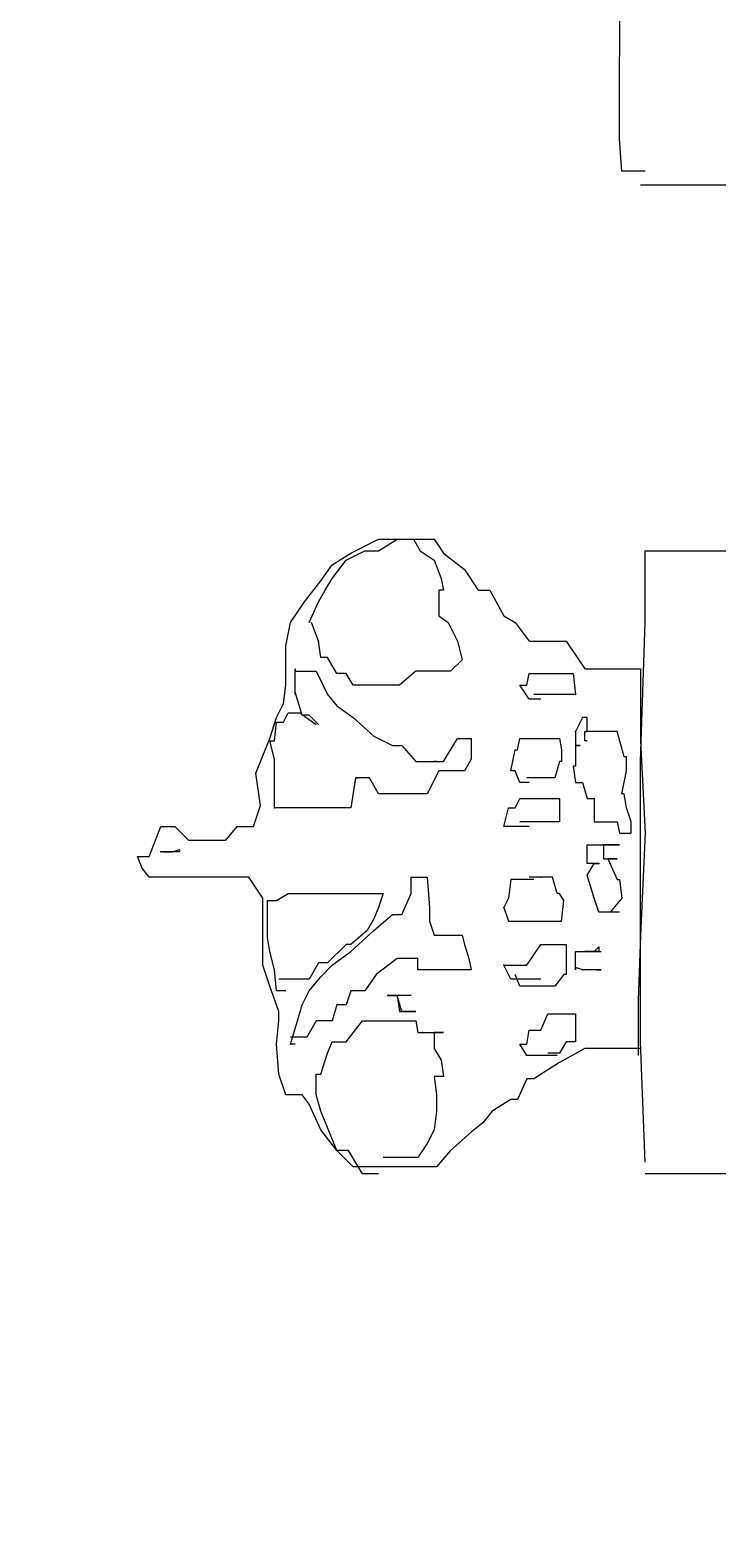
# Model space of a CAD drawing. Extents: x 729854 to 730444, y 4373781 to 4374808.
# Drawn here: x 729882.43 to 729885.4, y 4374630.28 to 4374636.73 of the extents above; entities that cross this region are included whole.
import ezdxf

# ---------------------------------------------------------------- set-up
doc = ezdxf.new("R2010")
doc.units = 0
doc.layers.get('0').update_dxf_attribs({"linetype": 'CONTINUOUS'})

msp = doc.modelspace()

# ---------------------------------------------------------------- linework, layer by layer
at = {"color": 0, "linetype": 'CONTINUOUS'}
for p, q in [((729884.98, 4374636.36), (729884.99, 4374639.22)), ((729884.98, 4374636.36), (729884.99, 4374639.22)), ((729884.98, 4374636.26), (729884.98, 4374636.36)), ((729884.98, 4374636.26), (729884.98, 4374636.36)), ((729884.99, 4374636.12), (729884.98, 4374636.26)), ((729884.99, 4374636.12), (729884.98, 4374636.26)), ((729885, 4374636.12), (729884.99, 4374636.12)), ((729885, 4374636.12), (729884.99, 4374636.12)), ((729885.04, 4374636.12), (729885, 4374636.12)), ((729885.04, 4374636.12), (729885, 4374636.12)), ((729885.09, 4374636.12), (729885.04, 4374636.12)), ((729885.09, 4374636.12), (729885.04, 4374636.12)), ((729885.26, 4374636.06), (729885.07, 4374636.06)), ((729885.26, 4374636.06), (729885.07, 4374636.06)), ((729885.57, 4374636.06), (729885.26, 4374636.06)), ((729885.57, 4374636.06), (729885.26, 4374636.06)), ((729883.82, 4374634.47), (729883.94, 4374634.53)), ((729883.82, 4374634.47), (729883.94, 4374634.53)), ((729883.94, 4374634.48), (729884.02, 4374634.53)), ((729883.94, 4374634.53), (729884.02, 4374634.53)), ((729883.94, 4374634.48), (729884.02, 4374634.53)), ((729883.94, 4374634.53), (729884.02, 4374634.53)), ((729884.02, 4374634.53), (729884.09, 4374634.53)), ((729884.02, 4374634.53), (729884.11, 4374634.53)), ((729884.02, 4374634.53), (729884.09, 4374634.53)), ((729884.02, 4374634.53), (729884.11, 4374634.53)), ((729884.09, 4374634.53), (729884.12, 4374634.48)), ((729884.09, 4374634.53), (729884.12, 4374634.48)), ((729884.11, 4374634.53), (729884.18, 4374634.53)), ((729884.11, 4374634.53), (729884.18, 4374634.53)), ((729884.18, 4374634.53), (729884.22, 4374634.47)), ((729884.18, 4374634.53), (729884.22, 4374634.47)), ((729883.74, 4374634.42), (729883.82, 4374634.47)), ((729883.74, 4374634.42), (729883.82, 4374634.47)), ((729883.8, 4374634.44), (729883.88, 4374634.48)), ((729883.8, 4374634.44), (729883.88, 4374634.48)), ((729883.88, 4374634.48), (729883.94, 4374634.48)), ((729883.88, 4374634.48), (729883.94, 4374634.48)), ((729884.12, 4374634.48), (729884.18, 4374634.44)), ((729884.12, 4374634.48), (729884.18, 4374634.44)), ((729884.22, 4374634.47), (729884.31, 4374634.4)), ((729884.22, 4374634.47), (729884.31, 4374634.4)), ((729885.09, 4374634.48), (729885.81, 4374634.48)), ((729885.09, 4374634.17), (729885.09, 4374634.48)), ((729885.09, 4374634.48), (729885.81, 4374634.48)), ((729885.09, 4374634.17), (729885.09, 4374634.48)), ((729883.69, 4374634.35), (729883.74, 4374634.42)), ((729883.69, 4374634.35), (729883.74, 4374634.42)), ((729883.74, 4374634.36), (729883.8, 4374634.44)), ((729883.74, 4374634.36), (729883.8, 4374634.44)), ((729884.18, 4374634.44), (729884.21, 4374634.36)), ((729884.18, 4374634.44), (729884.21, 4374634.36)), ((729884.31, 4374634.4), (729884.37, 4374634.31)), ((729884.31, 4374634.4), (729884.37, 4374634.31)), ((729883.62, 4374634.26), (729883.69, 4374634.35)), ((729883.62, 4374634.26), (729883.69, 4374634.35)), ((729883.71, 4374634.31), (729883.74, 4374634.36)), ((729883.71, 4374634.31), (729883.74, 4374634.36)), ((729884.21, 4374634.36), (729884.22, 4374634.31)), ((729884.21, 4374634.36), (729884.22, 4374634.31)), ((729883.56, 4374634.17), (729883.62, 4374634.26)), ((729883.56, 4374634.17), (729883.62, 4374634.26)), ((729883.64, 4374634.17), (729883.68, 4374634.26)), ((729883.64, 4374634.17), (729883.68, 4374634.26)), ((729883.68, 4374634.26), (729883.71, 4374634.31)), ((729883.68, 4374634.26), (729883.71, 4374634.31)), ((729884.22, 4374634.31), (729884.2, 4374634.31)), ((729884.2, 4374634.31), (729884.2, 4374634.2)), ((729884.22, 4374634.31), (729884.2, 4374634.31)), ((729884.2, 4374634.31), (729884.2, 4374634.2)), ((729884.37, 4374634.31), (729884.42, 4374634.31)), ((729884.37, 4374634.31), (729884.42, 4374634.31)), ((729884.42, 4374634.31), (729884.48, 4374634.2)), ((729884.42, 4374634.31), (729884.48, 4374634.2)), ((729884.2, 4374634.2), (729884.24, 4374634.17)), ((729884.2, 4374634.2), (729884.24, 4374634.17)), ((729884.48, 4374634.2), (729884.53, 4374634.17)), ((729884.48, 4374634.2), (729884.53, 4374634.17)), ((729883.54, 4374634.07), (729883.56, 4374634.17)), ((729883.54, 4374634.07), (729883.56, 4374634.17)), ((729883.68, 4374634.09), (729883.65, 4374634.17)), ((729883.68, 4374634.09), (729883.65, 4374634.17)), ((729884.24, 4374634.17), (729884.28, 4374634.09)), ((729884.24, 4374634.17), (729884.28, 4374634.09)), ((729884.53, 4374634.17), (729884.59, 4374634.09)), ((729884.53, 4374634.17), (729884.59, 4374634.09)), ((729885.07, 4374633.57), (729885.09, 4374634.17)), ((729885.07, 4374633.57), (729885.09, 4374634.17)), ((729883.54, 4374633.96), (729883.54, 4374634.07)), ((729883.54, 4374633.96), (729883.54, 4374634.07)), ((729883.69, 4374634.02), (729883.68, 4374634.09)), ((729883.69, 4374634.02), (729883.68, 4374634.09)), ((729884.28, 4374634.09), (729884.3, 4374634.01)), ((729884.28, 4374634.09), (729884.3, 4374634.01)), ((729884.59, 4374634.09), (729884.64, 4374634.09)), ((729884.59, 4374634.09), (729884.64, 4374634.09)), ((729884.64, 4374634.09), (729884.71, 4374634.09)), ((729884.64, 4374634.09), (729884.71, 4374634.09)), ((729884.71, 4374634.09), (729884.75, 4374634.09)), ((729884.71, 4374634.09), (729884.75, 4374634.09)), ((729884.75, 4374634.09), (729884.83, 4374633.97)), ((729884.75, 4374634.09), (729884.83, 4374633.97)), ((729883.72, 4374634.02), (729883.69, 4374634.02)), ((729883.72, 4374634.02), (729883.69, 4374634.02)), ((729883.76, 4374633.95), (729883.72, 4374634.02)), ((729883.76, 4374633.95), (729883.72, 4374634.02)), ((729884.3, 4374634.01), (729884.25, 4374633.96)), ((729884.3, 4374634.01), (729884.25, 4374633.96)), ((729883.54, 4374633.9), (729883.54, 4374633.96)), ((729883.54, 4374633.9), (729883.54, 4374633.96)), ((729883.58, 4374633.86), (729883.58, 4374633.97)), ((729883.58, 4374633.97), (729883.58, 4374633.96)), ((729883.58, 4374633.86), (729883.58, 4374633.97)), ((729883.58, 4374633.97), (729883.58, 4374633.96)), ((729883.58, 4374633.96), (729883.59, 4374633.96)), ((729883.58, 4374633.96), (729883.59, 4374633.96)), ((729883.59, 4374633.96), (729883.64, 4374633.96)), ((729883.59, 4374633.96), (729883.64, 4374633.96)), ((729883.64, 4374633.96), (729883.67, 4374633.96)), ((729883.64, 4374633.96), (729883.67, 4374633.96)), ((729883.67, 4374633.96), (729883.72, 4374633.86)), ((729883.67, 4374633.96), (729883.72, 4374633.86)), ((729883.8, 4374633.95), (729883.76, 4374633.95)), ((729883.8, 4374633.95), (729883.76, 4374633.95)), ((729883.83, 4374633.9), (729883.8, 4374633.95)), ((729883.83, 4374633.9), (729883.8, 4374633.95)), ((729884.1, 4374633.96), (729884.03, 4374633.9)), ((729884.1, 4374633.96), (729884.03, 4374633.9)), ((729884.15, 4374633.96), (729884.1, 4374633.96)), ((729884.15, 4374633.96), (729884.1, 4374633.96)), ((729884.21, 4374633.96), (729884.15, 4374633.96)), ((729884.21, 4374633.96), (729884.15, 4374633.96)), ((729884.25, 4374633.96), (729884.21, 4374633.96)), ((729884.25, 4374633.96), (729884.21, 4374633.96)), ((729884.58, 4374633.9), (729884.59, 4374633.95)), ((729884.58, 4374633.9), (729884.59, 4374633.95)), ((729884.59, 4374633.95), (729884.61, 4374633.95)), ((729884.59, 4374633.95), (729884.61, 4374633.95)), ((729884.61, 4374633.95), (729884.66, 4374633.95)), ((729884.61, 4374633.95), (729884.66, 4374633.95)), ((729884.66, 4374633.95), (729884.69, 4374633.95)), ((729884.66, 4374633.95), (729884.69, 4374633.95)), ((729884.69, 4374633.95), (729884.74, 4374633.95)), ((729884.69, 4374633.95), (729884.74, 4374633.95)), ((729884.74, 4374633.95), (729884.78, 4374633.95)), ((729884.74, 4374633.95), (729884.78, 4374633.95)), ((729884.78, 4374633.95), (729884.79, 4374633.86)), ((729884.78, 4374633.95), (729884.79, 4374633.86)), ((729884.83, 4374633.97), (729884.89, 4374633.97)), ((729884.83, 4374633.97), (729884.89, 4374633.97)), ((729884.89, 4374633.97), (729884.92, 4374633.97)), ((729884.89, 4374633.97), (729884.92, 4374633.97)), ((729884.92, 4374633.97), (729884.95, 4374633.97)), ((729884.92, 4374633.97), (729884.95, 4374633.97)), ((729884.95, 4374633.97), (729884.99, 4374633.97)), ((729884.95, 4374633.97), (729884.99, 4374633.97)), ((729884.99, 4374633.97), (729885.03, 4374633.97)), ((729884.99, 4374633.97), (729885.03, 4374633.97)), ((729885.03, 4374633.97), (729885.07, 4374633.97)), ((729885.03, 4374633.97), (729885.07, 4374633.97)), ((729885.07, 4374633.97), (729885.07, 4374633.66)), ((729885.07, 4374633.97), (729885.07, 4374633.66)), ((729883.53, 4374633.82), (729883.54, 4374633.9)), ((729883.53, 4374633.82), (729883.54, 4374633.9)), ((729883.61, 4374633.77), (729883.58, 4374633.87)), ((729883.58, 4374633.87), (729883.58, 4374633.86)), ((729883.61, 4374633.77), (729883.58, 4374633.87)), ((729883.58, 4374633.87), (729883.58, 4374633.86)), ((729883.88, 4374633.9), (729883.83, 4374633.9)), ((729883.88, 4374633.9), (729883.83, 4374633.9)), ((729883.93, 4374633.9), (729883.88, 4374633.9)), ((729883.93, 4374633.9), (729883.88, 4374633.9)), ((729884, 4374633.9), (729883.93, 4374633.9)), ((729884, 4374633.9), (729883.93, 4374633.9)), ((729884.03, 4374633.9), (729884, 4374633.9)), ((729884.03, 4374633.9), (729884, 4374633.9)), ((729884.59, 4374633.84), (729884.55, 4374633.9)), ((729884.55, 4374633.9), (729884.58, 4374633.9)), ((729884.59, 4374633.84), (729884.55, 4374633.9)), ((729884.55, 4374633.9), (729884.58, 4374633.9)), ((729883.5, 4374633.76), (729883.53, 4374633.82)), ((729883.5, 4374633.76), (729883.53, 4374633.82)), ((729883.72, 4374633.86), (729883.76, 4374633.81)), ((729883.72, 4374633.86), (729883.76, 4374633.81)), ((729883.76, 4374633.81), (729883.83, 4374633.76)), ((729883.76, 4374633.81), (729883.83, 4374633.76)), ((729884.61, 4374633.84), (729884.59, 4374633.84)), ((729884.61, 4374633.84), (729884.59, 4374633.84)), ((729884.67, 4374633.86), (729884.61, 4374633.86)), ((729884.67, 4374633.86), (729884.61, 4374633.86)), ((729884.64, 4374633.84), (729884.61, 4374633.84)), ((729884.64, 4374633.84), (729884.61, 4374633.84)), ((729884.72, 4374633.86), (729884.67, 4374633.86)), ((729884.72, 4374633.86), (729884.67, 4374633.86)), ((729884.75, 4374633.86), (729884.72, 4374633.86)), ((729884.75, 4374633.86), (729884.72, 4374633.86)), ((729884.79, 4374633.86), (729884.75, 4374633.86)), ((729884.79, 4374633.86), (729884.75, 4374633.86)), ((729883.47, 4374633.67), (729883.5, 4374633.76)), ((729883.47, 4374633.67), (729883.5, 4374633.76)), ((729883.53, 4374633.74), (729883.55, 4374633.78)), ((729883.53, 4374633.74), (729883.55, 4374633.78)), ((729883.55, 4374633.78), (729883.6, 4374633.78)), ((729883.55, 4374633.78), (729883.6, 4374633.78)), ((729883.6, 4374633.78), (729883.67, 4374633.73)), ((729883.6, 4374633.78), (729883.67, 4374633.73)), ((729883.64, 4374633.77), (729883.61, 4374633.77)), ((729883.64, 4374633.77), (729883.61, 4374633.77)), ((729883.68, 4374633.73), (729883.64, 4374633.77)), ((729883.68, 4374633.73), (729883.64, 4374633.77)), ((729883.83, 4374633.76), (729883.92, 4374633.68)), ((729883.83, 4374633.76), (729883.92, 4374633.68)), ((729884.82, 4374633.76), (729884.79, 4374633.7)), ((729884.82, 4374633.76), (729884.79, 4374633.7)), ((729884.84, 4374633.76), (729884.82, 4374633.76)), ((729884.84, 4374633.76), (729884.82, 4374633.76)), ((729884.84, 4374633.7), (729884.84, 4374633.76)), ((729884.84, 4374633.7), (729884.84, 4374633.76)), ((729883.49, 4374633.66), (729883.5, 4374633.74)), ((729883.49, 4374633.66), (729883.5, 4374633.74)), ((729883.5, 4374633.74), (729883.53, 4374633.74)), ((729883.5, 4374633.74), (729883.53, 4374633.74)), ((729883.92, 4374633.68), (729884, 4374633.64)), ((729883.92, 4374633.68), (729884, 4374633.64)), ((729884.79, 4374633.7), (729884.79, 4374633.64)), ((729884.79, 4374633.7), (729884.79, 4374633.64)), ((729884.83, 4374633.66), (729884.83, 4374633.7)), ((729884.83, 4374633.7), (729884.84, 4374633.7)), ((729884.84, 4374633.7), (729884.83, 4374633.7)), ((729884.83, 4374633.66), (729884.83, 4374633.7)), ((729884.83, 4374633.7), (729884.84, 4374633.7)), ((729884.84, 4374633.7), (729884.83, 4374633.7)), ((729884.9, 4374633.7), (729884.84, 4374633.7)), ((729884.9, 4374633.7), (729884.84, 4374633.7)), ((729884.92, 4374633.7), (729884.9, 4374633.7)), ((729884.92, 4374633.7), (729884.9, 4374633.7)), ((729884.94, 4374633.7), (729884.92, 4374633.7)), ((729884.94, 4374633.7), (729884.92, 4374633.7)), ((729884.97, 4374633.7), (729884.94, 4374633.7)), ((729884.97, 4374633.7), (729884.94, 4374633.7)), ((729885, 4374633.59), (729884.97, 4374633.7)), ((729885, 4374633.59), (729884.97, 4374633.7)), ((729883.41, 4374633.52), (729883.47, 4374633.67)), ((729883.41, 4374633.52), (729883.47, 4374633.67)), ((729883.49, 4374633.58), (729883.47, 4374633.66)), ((729883.47, 4374633.66), (729883.49, 4374633.66)), ((729883.49, 4374633.58), (729883.47, 4374633.66)), ((729883.47, 4374633.66), (729883.49, 4374633.66)), ((729884, 4374633.64), (729884.04, 4374633.64)), ((729884, 4374633.64), (729884.04, 4374633.64)), ((729884.04, 4374633.64), (729884.1, 4374633.57)), ((729884.04, 4374633.64), (729884.1, 4374633.57)), ((729884.22, 4374633.57), (729884.28, 4374633.67)), ((729884.22, 4374633.57), (729884.28, 4374633.67)), ((729884.28, 4374633.67), (729884.34, 4374633.67)), ((729884.28, 4374633.67), (729884.34, 4374633.67)), ((729884.34, 4374633.67), (729884.34, 4374633.58)), ((729884.34, 4374633.67), (729884.34, 4374633.58)), ((729884.51, 4374633.53), (729884.53, 4374633.62)), ((729884.51, 4374633.53), (729884.53, 4374633.62)), ((729884.53, 4374633.62), (729884.54, 4374633.62)), ((729884.53, 4374633.62), (729884.54, 4374633.62)), ((729884.54, 4374633.62), (729884.55, 4374633.67)), ((729884.54, 4374633.62), (729884.55, 4374633.67)), ((729884.55, 4374633.67), (729884.61, 4374633.67)), ((729884.55, 4374633.67), (729884.61, 4374633.67)), ((729884.61, 4374633.67), (729884.64, 4374633.67)), ((729884.61, 4374633.67), (729884.64, 4374633.67)), ((729884.64, 4374633.67), (729884.68, 4374633.67)), ((729884.64, 4374633.67), (729884.68, 4374633.67)), ((729884.68, 4374633.67), (729884.72, 4374633.67)), ((729884.68, 4374633.67), (729884.72, 4374633.67)), ((729884.72, 4374633.67), (729884.73, 4374633.62)), ((729884.72, 4374633.67), (729884.73, 4374633.62)), ((729884.73, 4374633.62), (729884.73, 4374633.57)), ((729884.73, 4374633.62), (729884.73, 4374633.57)), ((729884.79, 4374633.64), (729884.81, 4374633.64)), ((729884.81, 4374633.64), (729884.79, 4374633.64)), ((729884.79, 4374633.64), (729884.79, 4374633.55)), ((729884.79, 4374633.64), (729884.81, 4374633.64)), ((729884.81, 4374633.64), (729884.79, 4374633.64)), ((729884.79, 4374633.64), (729884.79, 4374633.55)), ((729884.84, 4374633.66), (729884.83, 4374633.66)), ((729884.84, 4374633.66), (729884.83, 4374633.66)), ((729885.07, 4374633.66), (729885.09, 4374633.26)), ((729885.07, 4374633.66), (729885.09, 4374633.26)), ((729883.49, 4374633.48), (729883.49, 4374633.58)), ((729883.49, 4374633.48), (729883.49, 4374633.58)), ((729884.1, 4374633.57), (729884.14, 4374633.57)), ((729884.1, 4374633.57), (729884.14, 4374633.57)), ((729884.14, 4374633.57), (729884.18, 4374633.57)), ((729884.14, 4374633.57), (729884.18, 4374633.57)), ((729884.18, 4374633.57), (729884.19, 4374633.57)), ((729884.19, 4374633.57), (729884.18, 4374633.57)), ((729884.18, 4374633.57), (729884.19, 4374633.57)), ((729884.18, 4374633.57), (729884.19, 4374633.57)), ((729884.19, 4374633.57), (729884.18, 4374633.57)), ((729884.18, 4374633.57), (729884.19, 4374633.57)), ((729884.19, 4374633.57), (729884.22, 4374633.57)), ((729884.19, 4374633.57), (729884.22, 4374633.57)), ((729884.34, 4374633.58), (729884.31, 4374633.53)), ((729884.34, 4374633.58), (729884.31, 4374633.53)), ((729884.72, 4374633.57), (729884.7, 4374633.5)), ((729884.72, 4374633.57), (729884.7, 4374633.5)), ((729884.73, 4374633.57), (729884.72, 4374633.57)), ((729884.73, 4374633.57), (729884.72, 4374633.57)), ((729884.79, 4374633.55), (729884.78, 4374633.55)), ((729884.78, 4374633.55), (729884.79, 4374633.48)), ((729884.79, 4374633.55), (729884.78, 4374633.55)), ((729884.78, 4374633.55), (729884.79, 4374633.48)), ((729885.01, 4374633.59), (729885, 4374633.59)), ((729885.01, 4374633.59), (729885, 4374633.59)), ((729885.01, 4374633.53), (729885.01, 4374633.59)), ((729885.01, 4374633.53), (729885.01, 4374633.59)), ((729885.07, 4374632.36), (729885.07, 4374633.57)), ((729885.07, 4374632.36), (729885.07, 4374633.57)), ((729883.43, 4374633.38), (729883.41, 4374633.52)), ((729883.43, 4374633.38), (729883.41, 4374633.52)), ((729883.84, 4374633.5), (729883.82, 4374633.37)), ((729883.84, 4374633.5), (729883.82, 4374633.37)), ((729883.87, 4374633.5), (729883.84, 4374633.5)), ((729883.84, 4374633.5), (729883.85, 4374633.5)), ((729883.85, 4374633.5), (729883.84, 4374633.5)), ((729883.87, 4374633.5), (729883.84, 4374633.5)), ((729883.84, 4374633.5), (729883.85, 4374633.5)), ((729883.85, 4374633.5), (729883.84, 4374633.5)), ((729883.9, 4374633.5), (729883.87, 4374633.5)), ((729883.9, 4374633.5), (729883.87, 4374633.5)), ((729883.94, 4374633.43), (729883.9, 4374633.5)), ((729883.94, 4374633.43), (729883.9, 4374633.5)), ((729884.2, 4374633.53), (729884.15, 4374633.43)), ((729884.2, 4374633.53), (729884.15, 4374633.43)), ((729884.21, 4374633.53), (729884.2, 4374633.53)), ((729884.21, 4374633.53), (729884.2, 4374633.53)), ((729884.22, 4374633.53), (729884.21, 4374633.53)), ((729884.22, 4374633.53), (729884.21, 4374633.53)), ((729884.28, 4374633.53), (729884.22, 4374633.53)), ((729884.28, 4374633.53), (729884.22, 4374633.53)), ((729884.31, 4374633.53), (729884.28, 4374633.53)), ((729884.31, 4374633.53), (729884.28, 4374633.53)), ((729884.53, 4374633.53), (729884.51, 4374633.53)), ((729884.53, 4374633.53), (729884.51, 4374633.53)), ((729884.55, 4374633.48), (729884.53, 4374633.53)), ((729884.55, 4374633.48), (729884.53, 4374633.53)), ((729884.62, 4374633.5), (729884.58, 4374633.5)), ((729884.62, 4374633.5), (729884.58, 4374633.5)), ((729884.64, 4374633.5), (729884.62, 4374633.5)), ((729884.64, 4374633.5), (729884.62, 4374633.5)), ((729884.7, 4374633.5), (729884.64, 4374633.5)), ((729884.7, 4374633.5), (729884.64, 4374633.5)), ((729884.99, 4374633.43), (729885.01, 4374633.53)), ((729884.99, 4374633.43), (729885.01, 4374633.53)), ((729883.49, 4374633.37), (729883.49, 4374633.48)), ((729883.49, 4374633.37), (729883.49, 4374633.48)), ((729884, 4374633.43), (729883.94, 4374633.43)), ((729884, 4374633.43), (729883.94, 4374633.43)), ((729884.04, 4374633.43), (729884, 4374633.43)), ((729884.04, 4374633.43), (729884, 4374633.43)), ((729884.1, 4374633.43), (729884.04, 4374633.43)), ((729884.1, 4374633.43), (729884.04, 4374633.43)), ((729884.13, 4374633.43), (729884.1, 4374633.43)), ((729884.13, 4374633.43), (729884.1, 4374633.43)), ((729884.15, 4374633.43), (729884.13, 4374633.43)), ((729884.15, 4374633.43), (729884.13, 4374633.43)), ((729884.59, 4374633.48), (729884.55, 4374633.48)), ((729884.59, 4374633.48), (729884.55, 4374633.48)), ((729884.79, 4374633.48), (729884.82, 4374633.48)), ((729884.79, 4374633.48), (729884.82, 4374633.48)), ((729884.82, 4374633.48), (729884.84, 4374633.41)), ((729884.82, 4374633.48), (729884.84, 4374633.41)), ((729885, 4374633.43), (729884.99, 4374633.43)), ((729885, 4374633.43), (729884.99, 4374633.43)), ((729885.01, 4374633.37), (729885, 4374633.43)), ((729885.01, 4374633.37), (729885, 4374633.43)), ((729883.4, 4374633.29), (729883.43, 4374633.38)), ((729883.4, 4374633.29), (729883.43, 4374633.38)), ((729883.53, 4374633.37), (729883.49, 4374633.37)), ((729883.53, 4374633.37), (729883.49, 4374633.37)), ((729883.59, 4374633.37), (729883.53, 4374633.37)), ((729883.59, 4374633.37), (729883.53, 4374633.37)), ((729883.67, 4374633.37), (729883.59, 4374633.37)), ((729883.67, 4374633.37), (729883.59, 4374633.37)), ((729883.76, 4374633.37), (729883.67, 4374633.37)), ((729883.76, 4374633.37), (729883.67, 4374633.37)), ((729883.82, 4374633.37), (729883.76, 4374633.37)), ((729883.82, 4374633.37), (729883.76, 4374633.37)), ((729884.48, 4374633.29), (729884.5, 4374633.37)), ((729884.48, 4374633.29), (729884.5, 4374633.37)), ((729884.5, 4374633.37), (729884.53, 4374633.37)), ((729884.5, 4374633.37), (729884.53, 4374633.37)), ((729884.53, 4374633.37), (729884.55, 4374633.41)), ((729884.53, 4374633.37), (729884.55, 4374633.41)), ((729884.55, 4374633.41), (729884.61, 4374633.41)), ((729884.55, 4374633.41), (729884.61, 4374633.41)), ((729884.61, 4374633.41), (729884.64, 4374633.41)), ((729884.61, 4374633.41), (729884.64, 4374633.41)), ((729884.64, 4374633.41), (729884.7, 4374633.41)), ((729884.64, 4374633.41), (729884.7, 4374633.41)), ((729884.7, 4374633.41), (729884.72, 4374633.41)), ((729884.7, 4374633.41), (729884.72, 4374633.41)), ((729884.72, 4374633.41), (729884.72, 4374633.31)), ((729884.72, 4374633.41), (729884.72, 4374633.31)), ((729884.84, 4374633.41), (729884.87, 4374633.41)), ((729884.84, 4374633.41), (729884.87, 4374633.41)), ((729884.87, 4374633.41), (729884.87, 4374633.31)), ((729884.87, 4374633.41), (729884.87, 4374633.31)), ((729885.03, 4374633.31), (729885.01, 4374633.37)), ((729885.03, 4374633.31), (729885.01, 4374633.37)), ((729882.95, 4374633.16), (729883, 4374633.29)), ((729882.95, 4374633.16), (729883, 4374633.29)), ((729883, 4374633.29), (729883.02, 4374633.29)), ((729883, 4374633.29), (729883.02, 4374633.29)), ((729883.02, 4374633.29), (729883.06, 4374633.29)), ((729883.02, 4374633.29), (729883.06, 4374633.29)), ((729883.06, 4374633.29), (729883.12, 4374633.23)), ((729883.06, 4374633.29), (729883.12, 4374633.23)), ((729883.28, 4374633.23), (729883.33, 4374633.29)), ((729883.28, 4374633.23), (729883.33, 4374633.29)), ((729883.33, 4374633.29), (729883.37, 4374633.29)), ((729883.33, 4374633.29), (729883.37, 4374633.29)), ((729883.37, 4374633.29), (729883.4, 4374633.29)), ((729883.37, 4374633.29), (729883.4, 4374633.29)), ((729884.51, 4374633.29), (729884.48, 4374633.29)), ((729884.51, 4374633.29), (729884.48, 4374633.29)), ((729884.54, 4374633.29), (729884.51, 4374633.29)), ((729884.54, 4374633.29), (729884.51, 4374633.29)), ((729884.59, 4374633.29), (729884.54, 4374633.29)), ((729884.59, 4374633.29), (729884.54, 4374633.29)), ((729884.62, 4374633.31), (729884.55, 4374633.31)), ((729884.62, 4374633.31), (729884.55, 4374633.31)), ((729884.66, 4374633.31), (729884.62, 4374633.31)), ((729884.66, 4374633.31), (729884.62, 4374633.31)), ((729884.7, 4374633.31), (729884.66, 4374633.31)), ((729884.7, 4374633.31), (729884.66, 4374633.31)), ((729884.72, 4374633.31), (729884.7, 4374633.31)), ((729884.72, 4374633.31), (729884.7, 4374633.31)), ((729884.87, 4374633.31), (729884.9, 4374633.31)), ((729884.87, 4374633.31), (729884.9, 4374633.31)), ((729884.9, 4374633.31), (729884.93, 4374633.31)), ((729884.9, 4374633.31), (729884.93, 4374633.31)), ((729884.93, 4374633.31), (729884.97, 4374633.31)), ((729884.93, 4374633.31), (729884.97, 4374633.31)), ((729884.97, 4374633.31), (729884.98, 4374633.26)), ((729884.97, 4374633.31), (729884.98, 4374633.26)), ((729885.03, 4374633.26), (729885.03, 4374633.31)), ((729885.03, 4374633.26), (729885.03, 4374633.31)), ((729883.12, 4374633.23), (729883.17, 4374633.23)), ((729883.12, 4374633.23), (729883.17, 4374633.23)), ((729883.17, 4374633.23), (729883.28, 4374633.23)), ((729883.17, 4374633.23), (729883.28, 4374633.23)), ((729884.98, 4374633.26), (729885, 4374633.26)), ((729884.98, 4374633.26), (729885, 4374633.26)), ((729885, 4374633.26), (729885.02, 4374633.26)), ((729885, 4374633.26), (729885.02, 4374633.26)), ((729885.02, 4374633.26), (729885.03, 4374633.26)), ((729885.02, 4374633.26), (729885.03, 4374633.26)), ((729885.09, 4374633.26), (729885.07, 4374632.82)), ((729885.09, 4374633.26), (729885.07, 4374632.82)), ((729882.92, 4374633.11), (729882.9, 4374633.16)), ((729882.9, 4374633.16), (729882.92, 4374633.16)), ((729882.92, 4374633.11), (729882.9, 4374633.16)), ((729882.9, 4374633.16), (729882.92, 4374633.16)), ((729882.92, 4374633.16), (729882.95, 4374633.16)), ((729882.92, 4374633.16), (729882.95, 4374633.16)), ((729883.02, 4374633.18), (729883, 4374633.18)), ((729883.02, 4374633.18), (729883, 4374633.18)), ((729883.01, 4374633.18), (729883.02, 4374633.18)), ((729883.01, 4374633.18), (729883.02, 4374633.18)), ((729883.02, 4374633.18), (729883.03, 4374633.18)), ((729883.04, 4374633.18), (729883.02, 4374633.18)), ((729883.02, 4374633.18), (729883.03, 4374633.18)), ((729883.04, 4374633.18), (729883.02, 4374633.18)), ((729883.03, 4374633.18), (729883.05, 4374633.18)), ((729883.03, 4374633.18), (729883.05, 4374633.18)), ((729883.08, 4374633.18), (729883.04, 4374633.18)), ((729883.08, 4374633.18), (729883.04, 4374633.18)), ((729883.05, 4374633.18), (729883.08, 4374633.19)), ((729883.05, 4374633.18), (729883.08, 4374633.19)), ((729883.08, 4374633.19), (729883.08, 4374633.18)), ((729883.08, 4374633.19), (729883.08, 4374633.18)), ((729884.84, 4374633.13), (729884.84, 4374633.21)), ((729884.84, 4374633.21), (729884.87, 4374633.21)), ((729884.84, 4374633.13), (729884.84, 4374633.21)), ((729884.84, 4374633.21), (729884.87, 4374633.21)), ((729884.87, 4374633.21), (729884.89, 4374633.21)), ((729884.87, 4374633.21), (729884.89, 4374633.21)), ((729884.89, 4374633.21), (729884.91, 4374633.21)), ((729884.89, 4374633.21), (729884.91, 4374633.21)), ((729884.91, 4374633.21), (729884.95, 4374633.21)), ((729884.93, 4374633.21), (729884.91, 4374633.21)), ((729884.91, 4374633.21), (729884.91, 4374633.15)), ((729884.91, 4374633.21), (729884.95, 4374633.21)), ((729884.93, 4374633.21), (729884.91, 4374633.21)), ((729884.91, 4374633.21), (729884.91, 4374633.15)), ((729884.95, 4374633.21), (729884.93, 4374633.21)), ((729884.95, 4374633.21), (729884.93, 4374633.21)), ((729884.95, 4374633.21), (729884.98, 4374633.21)), ((729884.98, 4374633.21), (729884.95, 4374633.21)), ((729884.95, 4374633.21), (729884.98, 4374633.21)), ((729884.98, 4374633.21), (729884.95, 4374633.21)), ((729882.95, 4374633.07), (729882.92, 4374633.11)), ((729882.95, 4374633.07), (729882.92, 4374633.11)), ((729884.84, 4374633.08), (729884.87, 4374633.13)), ((729884.87, 4374633.13), (729884.84, 4374633.13)), ((729884.84, 4374633.08), (729884.87, 4374633.13)), ((729884.87, 4374633.13), (729884.84, 4374633.13)), ((729884.87, 4374633.13), (729884.89, 4374633.13)), ((729884.89, 4374633.13), (729884.87, 4374633.13)), ((729884.87, 4374633.13), (729884.89, 4374633.13)), ((729884.89, 4374633.13), (729884.87, 4374633.13)), ((729884.91, 4374633.15), (729884.94, 4374633.15)), ((729884.91, 4374633.15), (729884.94, 4374633.15)), ((729884.93, 4374633.15), (729884.97, 4374633.06)), ((729884.94, 4374633.15), (729884.93, 4374633.15)), ((729884.93, 4374633.15), (729884.97, 4374633.06)), ((729884.94, 4374633.15), (729884.93, 4374633.15)), ((729884.94, 4374633.15), (729884.97, 4374633.15)), ((729884.97, 4374633.15), (729884.94, 4374633.15)), ((729884.94, 4374633.15), (729884.97, 4374633.15)), ((729884.97, 4374633.15), (729884.94, 4374633.15)), ((729883.01, 4374633.07), (729882.95, 4374633.07)), ((729883.01, 4374633.07), (729882.95, 4374633.07)), ((729883.03, 4374633.07), (729883.01, 4374633.07)), ((729883.03, 4374633.07), (729883.01, 4374633.07)), ((729883.09, 4374633.07), (729883.03, 4374633.07)), ((729883.09, 4374633.07), (729883.03, 4374633.07)), ((729883.13, 4374633.07), (729883.09, 4374633.07)), ((729883.13, 4374633.07), (729883.09, 4374633.07)), ((729883.19, 4374633.07), (729883.13, 4374633.07)), ((729883.19, 4374633.07), (729883.13, 4374633.07)), ((729883.26, 4374633.07), (729883.19, 4374633.07)), ((729883.26, 4374633.07), (729883.19, 4374633.07)), ((729883.28, 4374633.07), (729883.26, 4374633.07)), ((729883.28, 4374633.07), (729883.26, 4374633.07)), ((729883.3, 4374633.07), (729883.28, 4374633.07)), ((729883.3, 4374633.07), (729883.28, 4374633.07)), ((729883.38, 4374633.07), (729883.3, 4374633.07)), ((729883.38, 4374633.07), (729883.3, 4374633.07)), ((729883.44, 4374632.98), (729883.38, 4374633.07)), ((729883.44, 4374632.98), (729883.38, 4374633.07)), ((729884.08, 4374633), (729884.08, 4374633.07)), ((729884.08, 4374633.07), (729884.1, 4374633.07)), ((729884.08, 4374633), (729884.08, 4374633.07)), ((729884.08, 4374633.07), (729884.1, 4374633.07)), ((729884.1, 4374633.07), (729884.14, 4374633.07)), ((729884.1, 4374633.07), (729884.14, 4374633.07)), ((729884.14, 4374633.07), (729884.15, 4374633.07)), ((729884.14, 4374633.07), (729884.15, 4374633.07)), ((729884.15, 4374633.07), (729884.16, 4374632.94)), ((729884.15, 4374633.07), (729884.16, 4374632.94)), ((729884.51, 4374633.06), (729884.5, 4374632.98)), ((729884.51, 4374633.06), (729884.5, 4374632.98)), ((729884.55, 4374633.06), (729884.51, 4374633.06)), ((729884.55, 4374633.06), (729884.51, 4374633.06)), ((729884.61, 4374633.06), (729884.55, 4374633.06)), ((729884.61, 4374633.06), (729884.55, 4374633.06)), ((729884.61, 4374633.07), (729884.59, 4374633.07)), ((729884.61, 4374633.07), (729884.59, 4374633.07)), ((729884.64, 4374633.07), (729884.61, 4374633.07)), ((729884.64, 4374633.07), (729884.61, 4374633.07)), ((729884.69, 4374633.07), (729884.64, 4374633.07)), ((729884.69, 4374633.07), (729884.64, 4374633.07)), ((729884.71, 4374633), (729884.69, 4374633.07)), ((729884.71, 4374633), (729884.69, 4374633.07)), ((729884.87, 4374632.98), (729884.84, 4374633.08)), ((729884.87, 4374632.98), (729884.84, 4374633.08)), ((729884.97, 4374633.06), (729884.98, 4374633.06)), ((729884.97, 4374633.06), (729884.98, 4374633.06)), ((729884.98, 4374633.06), (729884.99, 4374632.98)), ((729884.98, 4374633.06), (729884.99, 4374632.98)), ((729883.44, 4374632.92), (729883.44, 4374632.98)), ((729883.44, 4374632.92), (729883.44, 4374632.98)), ((729883.46, 4374632.89), (729883.46, 4374632.97)), ((729883.46, 4374632.97), (729883.5, 4374632.97)), ((729883.46, 4374632.89), (729883.46, 4374632.97)), ((729883.46, 4374632.97), (729883.5, 4374632.97)), ((729883.5, 4374632.97), (729883.55, 4374633)), ((729883.5, 4374632.97), (729883.55, 4374633)), ((729883.55, 4374633), (729883.65, 4374633)), ((729883.55, 4374633), (729883.65, 4374633)), ((729883.65, 4374633), (729883.74, 4374633)), ((729883.65, 4374633), (729883.74, 4374633)), ((729883.74, 4374633), (729883.76, 4374633)), ((729883.74, 4374633), (729883.76, 4374633)), ((729883.76, 4374633), (729883.82, 4374633)), ((729883.76, 4374633), (729883.82, 4374633)), ((729883.82, 4374633), (729883.9, 4374633)), ((729883.82, 4374633), (729883.9, 4374633)), ((729883.9, 4374633), (729883.94, 4374633)), ((729883.9, 4374633), (729883.94, 4374633)), ((729883.94, 4374633), (729883.96, 4374633)), ((729883.96, 4374633), (729883.94, 4374632.94)), ((729883.94, 4374633), (729883.96, 4374633)), ((729883.96, 4374633), (729883.94, 4374632.94)), ((729884.04, 4374632.91), (729884.08, 4374633)), ((729884.04, 4374632.91), (729884.08, 4374633)), ((729884.5, 4374632.98), (729884.48, 4374632.94)), ((729884.5, 4374632.98), (729884.48, 4374632.94)), ((729884.72, 4374633), (729884.71, 4374633)), ((729884.72, 4374633), (729884.71, 4374633)), ((729884.74, 4374632.97), (729884.72, 4374633)), ((729884.74, 4374632.97), (729884.72, 4374633)), ((729884.73, 4374632.88), (729884.74, 4374632.97)), ((729884.73, 4374632.88), (729884.74, 4374632.97)), ((729884.89, 4374632.92), (729884.87, 4374632.98)), ((729884.89, 4374632.92), (729884.87, 4374632.98)), ((729884.99, 4374632.98), (729884.94, 4374632.92)), ((729884.99, 4374632.98), (729884.94, 4374632.92)), ((729883.44, 4374632.87), (729883.44, 4374632.92)), ((729883.44, 4374632.87), (729883.44, 4374632.92)), ((729883.94, 4374632.94), (729883.92, 4374632.89)), ((729883.94, 4374632.94), (729883.92, 4374632.89)), ((729883.92, 4374632.84), (729884, 4374632.91)), ((729883.92, 4374632.84), (729884, 4374632.91)), ((729884, 4374632.91), (729884.04, 4374632.91)), ((729884, 4374632.91), (729884.04, 4374632.91)), ((729884.16, 4374632.94), (729884.16, 4374632.88)), ((729884.16, 4374632.94), (729884.16, 4374632.88)), ((729884.48, 4374632.94), (729884.5, 4374632.88)), ((729884.48, 4374632.94), (729884.5, 4374632.88)), ((729884.92, 4374632.92), (729884.89, 4374632.92)), ((729884.91, 4374632.92), (729884.89, 4374632.92)), ((729884.92, 4374632.92), (729884.89, 4374632.92)), ((729884.91, 4374632.92), (729884.89, 4374632.92)), ((729884.94, 4374632.92), (729884.91, 4374632.92)), ((729884.94, 4374632.92), (729884.91, 4374632.92)), ((729884.98, 4374632.92), (729884.92, 4374632.92)), ((729884.98, 4374632.92), (729884.92, 4374632.92)), ((729883.44, 4374632.75), (729883.44, 4374632.87)), ((729883.44, 4374632.75), (729883.44, 4374632.87)), ((729883.46, 4374632.81), (729883.46, 4374632.89)), ((729883.46, 4374632.81), (729883.46, 4374632.89)), ((729883.89, 4374632.84), (729883.82, 4374632.78)), ((729883.82, 4374632.75), (729883.92, 4374632.84)), ((729883.89, 4374632.84), (729883.82, 4374632.78)), ((729883.82, 4374632.75), (729883.92, 4374632.84)), ((729883.92, 4374632.89), (729883.89, 4374632.84)), ((729883.92, 4374632.89), (729883.89, 4374632.84)), ((729884.16, 4374632.88), (729884.18, 4374632.82)), ((729884.16, 4374632.88), (729884.18, 4374632.82)), ((729884.5, 4374632.88), (729884.51, 4374632.88)), ((729884.5, 4374632.88), (729884.51, 4374632.88)), ((729884.51, 4374632.88), (729884.54, 4374632.88)), ((729884.51, 4374632.88), (729884.54, 4374632.88)), ((729884.54, 4374632.88), (729884.58, 4374632.88)), ((729884.54, 4374632.88), (729884.58, 4374632.88)), ((729884.58, 4374632.88), (729884.62, 4374632.88)), ((729884.58, 4374632.88), (729884.62, 4374632.88)), ((729884.62, 4374632.88), (729884.64, 4374632.88)), ((729884.62, 4374632.88), (729884.64, 4374632.88)), ((729884.64, 4374632.88), (729884.7, 4374632.88)), ((729884.64, 4374632.88), (729884.7, 4374632.88)), ((729884.7, 4374632.88), (729884.72, 4374632.88)), ((729884.7, 4374632.88), (729884.72, 4374632.88)), ((729884.72, 4374632.88), (729884.73, 4374632.88)), ((729884.72, 4374632.88), (729884.73, 4374632.88)), ((729883.47, 4374632.75), (729883.46, 4374632.81)), ((729883.47, 4374632.75), (729883.46, 4374632.81)), ((729883.8, 4374632.78), (729883.72, 4374632.7)), ((729883.8, 4374632.78), (729883.72, 4374632.7)), ((729883.82, 4374632.78), (729883.8, 4374632.78)), ((729883.82, 4374632.78), (729883.8, 4374632.78)), ((729884.18, 4374632.82), (729884.2, 4374632.82)), ((729884.18, 4374632.82), (729884.2, 4374632.82)), ((729884.2, 4374632.82), (729884.25, 4374632.82)), ((729884.2, 4374632.82), (729884.25, 4374632.82)), ((729884.25, 4374632.82), (729884.3, 4374632.82)), ((729884.25, 4374632.82), (729884.3, 4374632.82)), ((729884.3, 4374632.82), (729884.31, 4374632.78)), ((729884.3, 4374632.82), (729884.31, 4374632.78)), ((729884.31, 4374632.78), (729884.33, 4374632.72)), ((729884.31, 4374632.78), (729884.33, 4374632.72)), ((729884.58, 4374632.69), (729884.64, 4374632.78)), ((729884.58, 4374632.69), (729884.64, 4374632.78)), ((729884.64, 4374632.78), (729884.67, 4374632.78)), ((729884.64, 4374632.78), (729884.67, 4374632.78)), ((729884.67, 4374632.78), (729884.72, 4374632.78)), ((729884.67, 4374632.78), (729884.72, 4374632.78)), ((729884.72, 4374632.78), (729884.73, 4374632.78)), ((729884.72, 4374632.78), (729884.73, 4374632.78)), ((729884.73, 4374632.78), (729884.74, 4374632.78)), ((729884.73, 4374632.78), (729884.74, 4374632.78)), ((729884.74, 4374632.78), (729884.75, 4374632.78)), ((729884.74, 4374632.78), (729884.75, 4374632.78)), ((729884.75, 4374632.78), (729884.75, 4374632.65)), ((729884.75, 4374632.78), (729884.75, 4374632.65)), ((729885.07, 4374632.82), (729885.06, 4374632.54)), ((729885.07, 4374632.82), (729885.06, 4374632.54)), ((729883.44, 4374632.69), (729883.44, 4374632.75)), ((729883.44, 4374632.69), (729883.44, 4374632.75)), ((729883.49, 4374632.67), (729883.47, 4374632.75)), ((729883.49, 4374632.67), (729883.47, 4374632.75)), ((729883.74, 4374632.69), (729883.82, 4374632.75)), ((729883.74, 4374632.69), (729883.82, 4374632.75)), ((729884.02, 4374632.72), (729883.93, 4374632.65)), ((729884.02, 4374632.72), (729883.93, 4374632.65)), ((729884.09, 4374632.72), (729884.02, 4374632.72)), ((729884.09, 4374632.72), (729884.02, 4374632.72)), ((729884.11, 4374632.72), (729884.09, 4374632.72)), ((729884.11, 4374632.72), (729884.09, 4374632.72)), ((729884.11, 4374632.67), (729884.11, 4374632.72)), ((729884.11, 4374632.67), (729884.11, 4374632.72)), ((729884.33, 4374632.72), (729884.34, 4374632.67)), ((729884.33, 4374632.72), (729884.34, 4374632.67)), ((729884.79, 4374632.67), (729884.79, 4374632.75)), ((729884.79, 4374632.75), (729884.81, 4374632.75)), ((729884.79, 4374632.67), (729884.79, 4374632.75)), ((729884.79, 4374632.75), (729884.81, 4374632.75)), ((729884.81, 4374632.75), (729884.82, 4374632.75)), ((729884.81, 4374632.75), (729884.82, 4374632.75)), ((729884.82, 4374632.75), (729884.83, 4374632.75)), ((729884.82, 4374632.75), (729884.83, 4374632.75)), ((729884.83, 4374632.75), (729884.87, 4374632.75)), ((729884.84, 4374632.75), (729884.83, 4374632.75)), ((729884.83, 4374632.75), (729884.88, 4374632.75)), ((729884.83, 4374632.75), (729884.87, 4374632.75)), ((729884.84, 4374632.75), (729884.83, 4374632.75)), ((729884.83, 4374632.75), (729884.88, 4374632.75)), ((729884.87, 4374632.75), (729884.84, 4374632.75)), ((729884.87, 4374632.75), (729884.84, 4374632.75)), ((729884.87, 4374632.75), (729884.89, 4374632.77)), ((729884.87, 4374632.75), (729884.89, 4374632.77)), ((729884.88, 4374632.75), (729884.87, 4374632.75)), ((729884.88, 4374632.75), (729884.87, 4374632.75)), ((729884.89, 4374632.75), (729884.88, 4374632.75)), ((729884.88, 4374632.75), (729884.9, 4374632.75)), ((729884.89, 4374632.75), (729884.88, 4374632.75)), ((729884.88, 4374632.75), (729884.9, 4374632.75)), ((729884.89, 4374632.77), (729884.89, 4374632.75)), ((729884.89, 4374632.77), (729884.89, 4374632.75)), ((729883.47, 4374632.6), (729883.44, 4374632.69)), ((729883.47, 4374632.6), (729883.44, 4374632.69)), ((729883.5, 4374632.58), (729883.49, 4374632.67)), ((729883.5, 4374632.58), (729883.49, 4374632.67)), ((729883.68, 4374632.7), (729883.64, 4374632.63)), ((729883.68, 4374632.7), (729883.64, 4374632.63)), ((729883.72, 4374632.7), (729883.68, 4374632.7)), ((729883.72, 4374632.7), (729883.68, 4374632.7)), ((729883.69, 4374632.64), (729883.74, 4374632.69)), ((729883.69, 4374632.64), (729883.74, 4374632.69)), ((729883.93, 4374632.65), (729883.88, 4374632.58)), ((729883.93, 4374632.65), (729883.88, 4374632.58)), ((729884.13, 4374632.67), (729884.11, 4374632.67)), ((729884.13, 4374632.67), (729884.11, 4374632.67)), ((729884.16, 4374632.67), (729884.13, 4374632.67)), ((729884.16, 4374632.67), (729884.13, 4374632.67)), ((729884.22, 4374632.67), (729884.16, 4374632.67)), ((729884.22, 4374632.67), (729884.16, 4374632.67)), ((729884.28, 4374632.67), (729884.22, 4374632.67)), ((729884.28, 4374632.67), (729884.22, 4374632.67)), ((729884.33, 4374632.67), (729884.28, 4374632.67)), ((729884.33, 4374632.67), (729884.28, 4374632.67)), ((729884.34, 4374632.67), (729884.33, 4374632.67)), ((729884.34, 4374632.67), (729884.33, 4374632.67)), ((729884.51, 4374632.63), (729884.48, 4374632.69)), ((729884.48, 4374632.69), (729884.51, 4374632.69)), ((729884.51, 4374632.63), (729884.48, 4374632.69)), ((729884.48, 4374632.69), (729884.51, 4374632.69)), ((729884.51, 4374632.69), (729884.58, 4374632.69)), ((729884.51, 4374632.69), (729884.58, 4374632.69)), ((729884.55, 4374632.6), (729884.53, 4374632.65)), ((729884.55, 4374632.6), (729884.53, 4374632.65)), ((729884.74, 4374632.65), (729884.7, 4374632.6)), ((729884.74, 4374632.65), (729884.7, 4374632.6)), ((729884.75, 4374632.65), (729884.74, 4374632.65)), ((729884.75, 4374632.65), (729884.74, 4374632.65)), ((729884.82, 4374632.67), (729884.79, 4374632.68)), ((729884.79, 4374632.68), (729884.79, 4374632.67)), ((729884.82, 4374632.67), (729884.79, 4374632.68)), ((729884.79, 4374632.68), (729884.79, 4374632.67)), ((729884.84, 4374632.67), (729884.82, 4374632.67)), ((729884.84, 4374632.67), (729884.82, 4374632.67)), ((729884.89, 4374632.67), (729884.84, 4374632.67)), ((729884.89, 4374632.67), (729884.84, 4374632.67)), ((729884.88, 4374632.67), (729884.9, 4374632.67)), ((729884.88, 4374632.67), (729884.9, 4374632.67)), ((729884.9, 4374632.67), (729884.89, 4374632.67)), ((729884.9, 4374632.67), (729884.89, 4374632.67)), ((729883.51, 4374632.49), (729883.47, 4374632.6)), ((729883.51, 4374632.49), (729883.47, 4374632.6)), ((729883.54, 4374632.58), (729883.5, 4374632.58)), ((729883.54, 4374632.58), (729883.5, 4374632.58)), ((729883.53, 4374632.63), (729883.51, 4374632.63)), ((729883.53, 4374632.63), (729883.51, 4374632.63)), ((729883.58, 4374632.63), (729883.53, 4374632.63)), ((729883.58, 4374632.63), (729883.53, 4374632.63)), ((729883.61, 4374632.63), (729883.58, 4374632.63)), ((729883.61, 4374632.63), (729883.58, 4374632.63)), ((729883.64, 4374632.63), (729883.61, 4374632.63)), ((729883.64, 4374632.63), (729883.61, 4374632.63)), ((729883.61, 4374632.52), (729883.64, 4374632.58)), ((729883.61, 4374632.52), (729883.64, 4374632.58)), ((729883.64, 4374632.58), (729883.69, 4374632.64)), ((729883.64, 4374632.58), (729883.69, 4374632.64)), ((729883.82, 4374632.58), (729883.8, 4374632.52)), ((729883.82, 4374632.58), (729883.8, 4374632.52)), ((729883.88, 4374632.58), (729883.82, 4374632.58)), ((729883.88, 4374632.58), (729883.82, 4374632.58)), ((729884.58, 4374632.63), (729884.51, 4374632.63)), ((729884.58, 4374632.63), (729884.51, 4374632.63)), ((729884.61, 4374632.6), (729884.55, 4374632.6)), ((729884.61, 4374632.6), (729884.55, 4374632.6)), ((729884.64, 4374632.63), (729884.58, 4374632.63)), ((729884.64, 4374632.63), (729884.58, 4374632.63)), ((729884.64, 4374632.6), (729884.61, 4374632.6)), ((729884.64, 4374632.6), (729884.61, 4374632.6)), ((729884.7, 4374632.6), (729884.64, 4374632.6)), ((729884.7, 4374632.6), (729884.64, 4374632.6)), ((729883.59, 4374632.45), (729883.61, 4374632.52)), ((729883.59, 4374632.45), (729883.61, 4374632.52)), ((729883.76, 4374632.52), (729883.74, 4374632.45)), ((729883.76, 4374632.52), (729883.74, 4374632.45)), ((729883.8, 4374632.52), (729883.76, 4374632.52)), ((729883.8, 4374632.52), (729883.76, 4374632.52)), ((729884, 4374632.56), (729883.98, 4374632.56)), ((729883.98, 4374632.56), (729884, 4374632.56)), ((729884, 4374632.56), (729883.98, 4374632.56)), ((729883.98, 4374632.56), (729884, 4374632.56)), ((729884.03, 4374632.56), (729884, 4374632.56)), ((729884, 4374632.56), (729884.02, 4374632.56)), ((729884.03, 4374632.56), (729884, 4374632.56)), ((729884, 4374632.56), (729884.02, 4374632.56)), ((729884.02, 4374632.56), (729884.03, 4374632.49)), ((729884.04, 4374632.49), (729884.02, 4374632.56)), ((729884.02, 4374632.56), (729884.03, 4374632.49)), ((729884.04, 4374632.49), (729884.02, 4374632.56)), ((729884.08, 4374632.56), (729884.03, 4374632.56)), ((729884.08, 4374632.56), (729884.03, 4374632.56)), ((729885.06, 4374632.54), (729885.06, 4374632.3)), ((729885.06, 4374632.54), (729885.06, 4374632.3)), ((729883.51, 4374632.45), (729883.51, 4374632.49)), ((729883.51, 4374632.45), (729883.51, 4374632.49)), ((729884.03, 4374632.49), (729884.08, 4374632.49)), ((729884.03, 4374632.49), (729884.08, 4374632.49)), ((729884.08, 4374632.49), (729884.04, 4374632.49)), ((729884.08, 4374632.49), (729884.04, 4374632.49)), ((729884.08, 4374632.49), (729884.1, 4374632.49)), ((729884.1, 4374632.49), (729884.08, 4374632.49)), ((729884.08, 4374632.49), (729884.1, 4374632.49)), ((729884.1, 4374632.49), (729884.08, 4374632.49)), ((729884.64, 4374632.41), (729884.67, 4374632.48)), ((729884.64, 4374632.41), (729884.67, 4374632.48)), ((729884.67, 4374632.48), (729884.7, 4374632.48)), ((729884.67, 4374632.48), (729884.7, 4374632.48)), ((729884.7, 4374632.48), (729884.73, 4374632.48)), ((729884.7, 4374632.48), (729884.73, 4374632.48)), ((729884.73, 4374632.48), (729884.78, 4374632.48)), ((729884.73, 4374632.48), (729884.78, 4374632.48)), ((729884.78, 4374632.48), (729884.79, 4374632.48)), ((729884.78, 4374632.48), (729884.79, 4374632.48)), ((729884.79, 4374632.48), (729884.79, 4374632.41)), ((729884.79, 4374632.48), (729884.79, 4374632.41)), ((729883.5, 4374632.35), (729883.51, 4374632.45)), ((729883.5, 4374632.35), (729883.51, 4374632.45)), ((729883.56, 4374632.35), (729883.59, 4374632.45)), ((729883.56, 4374632.35), (729883.59, 4374632.45)), ((729883.67, 4374632.45), (729883.63, 4374632.38)), ((729883.67, 4374632.45), (729883.63, 4374632.38)), ((729883.72, 4374632.45), (729883.67, 4374632.45)), ((729883.72, 4374632.45), (729883.67, 4374632.45)), ((729883.74, 4374632.45), (729883.72, 4374632.45)), ((729883.74, 4374632.45), (729883.72, 4374632.45)), ((729883.8, 4374632.36), (729883.87, 4374632.45)), ((729883.8, 4374632.36), (729883.87, 4374632.45)), ((729883.87, 4374632.45), (729883.92, 4374632.45)), ((729883.87, 4374632.45), (729883.92, 4374632.45)), ((729883.92, 4374632.45), (729884, 4374632.45)), ((729883.92, 4374632.45), (729884, 4374632.45)), ((729884, 4374632.45), (729884.02, 4374632.45)), ((729884, 4374632.45), (729884.02, 4374632.45)), ((729884.02, 4374632.45), (729884.08, 4374632.45)), ((729884.02, 4374632.45), (729884.08, 4374632.45)), ((729884.08, 4374632.45), (729884.1, 4374632.45)), ((729884.08, 4374632.45), (729884.1, 4374632.45)), ((729884.1, 4374632.45), (729884.11, 4374632.4)), ((729884.1, 4374632.45), (729884.11, 4374632.4)), ((729884.11, 4374632.4), (729884.13, 4374632.4)), ((729884.11, 4374632.4), (729884.13, 4374632.4)), ((729884.13, 4374632.4), (729884.16, 4374632.4)), ((729884.13, 4374632.4), (729884.16, 4374632.4)), ((729884.16, 4374632.4), (729884.2, 4374632.4)), ((729884.16, 4374632.4), (729884.2, 4374632.4)), ((729884.21, 4374632.4), (729884.18, 4374632.4)), ((729884.18, 4374632.4), (729884.18, 4374632.33)), ((729884.21, 4374632.4), (729884.18, 4374632.4)), ((729884.18, 4374632.4), (729884.18, 4374632.33)), ((729884.2, 4374632.4), (729884.22, 4374632.4)), ((729884.2, 4374632.4), (729884.22, 4374632.4)), ((729884.22, 4374632.4), (729884.21, 4374632.4)), ((729884.22, 4374632.4), (729884.21, 4374632.4)), ((729884.58, 4374632.35), (729884.59, 4374632.41)), ((729884.58, 4374632.35), (729884.59, 4374632.41)), ((729884.59, 4374632.41), (729884.64, 4374632.41)), ((729884.59, 4374632.41), (729884.64, 4374632.41)), ((729884.79, 4374632.41), (729884.79, 4374632.36)), ((729884.79, 4374632.41), (729884.79, 4374632.36)), ((729883.51, 4374632.22), (729883.5, 4374632.35)), ((729883.51, 4374632.22), (729883.5, 4374632.35)), ((729883.6, 4374632.38), (729883.56, 4374632.38)), ((729883.6, 4374632.38), (729883.56, 4374632.38)), ((729883.58, 4374632.35), (729883.56, 4374632.35)), ((729883.58, 4374632.35), (729883.56, 4374632.35)), ((729883.63, 4374632.38), (729883.6, 4374632.38)), ((729883.63, 4374632.38), (729883.6, 4374632.38)), ((729883.72, 4374632.31), (729883.74, 4374632.36)), ((729883.72, 4374632.31), (729883.74, 4374632.36)), ((729883.74, 4374632.36), (729883.8, 4374632.36)), ((729883.74, 4374632.36), (729883.8, 4374632.36)), ((729884.18, 4374632.33), (729884.21, 4374632.28)), ((729884.18, 4374632.33), (729884.21, 4374632.28)), ((729884.58, 4374632.3), (729884.55, 4374632.35)), ((729884.55, 4374632.35), (729884.58, 4374632.35)), ((729884.58, 4374632.3), (729884.55, 4374632.35)), ((729884.55, 4374632.35), (729884.58, 4374632.35)), ((729884.75, 4374632.36), (729884.72, 4374632.31)), ((729884.75, 4374632.36), (729884.72, 4374632.31)), ((729884.83, 4374632.33), (729884.72, 4374632.27)), ((729884.83, 4374632.33), (729884.72, 4374632.27)), ((729884.79, 4374632.36), (729884.75, 4374632.36)), ((729884.79, 4374632.36), (729884.75, 4374632.36)), ((729884.9, 4374632.33), (729884.83, 4374632.33)), ((729884.9, 4374632.33), (729884.83, 4374632.33)), ((729884.97, 4374632.33), (729884.9, 4374632.33)), ((729884.97, 4374632.33), (729884.9, 4374632.33)), ((729884.98, 4374632.33), (729884.97, 4374632.33)), ((729884.98, 4374632.33), (729884.97, 4374632.33)), ((729885.02, 4374632.33), (729884.98, 4374632.33)), ((729885.02, 4374632.33), (729884.98, 4374632.33)), ((729885.07, 4374632.33), (729885.02, 4374632.33)), ((729885.07, 4374632.33), (729885.02, 4374632.33)), ((729885.09, 4374631.84), (729885.07, 4374632.36)), ((729885.09, 4374631.84), (729885.07, 4374632.36)), ((729883.69, 4374632.22), (729883.72, 4374632.31)), ((729883.69, 4374632.22), (729883.72, 4374632.31)), ((729884.21, 4374632.28), (729884.22, 4374632.21)), ((729884.21, 4374632.28), (729884.22, 4374632.21)), ((729884.62, 4374632.3), (729884.58, 4374632.3)), ((729884.62, 4374632.3), (729884.58, 4374632.3)), ((729884.72, 4374632.27), (729884.61, 4374632.2)), ((729884.72, 4374632.27), (729884.61, 4374632.2)), ((729884.64, 4374632.3), (729884.62, 4374632.3)), ((729884.64, 4374632.3), (729884.62, 4374632.3)), ((729884.71, 4374632.3), (729884.64, 4374632.3)), ((729884.71, 4374632.3), (729884.64, 4374632.3)), ((729884.72, 4374632.31), (729884.67, 4374632.31)), ((729884.72, 4374632.31), (729884.67, 4374632.31)), ((729883.54, 4374632.13), (729883.51, 4374632.22)), ((729883.54, 4374632.13), (729883.51, 4374632.22)), ((729883.67, 4374632.13), (729883.67, 4374632.22)), ((729883.67, 4374632.22), (729883.69, 4374632.22)), ((729883.67, 4374632.13), (729883.67, 4374632.22)), ((729883.67, 4374632.22), (729883.69, 4374632.22)), ((729884.22, 4374632.21), (729884.18, 4374632.21)), ((729884.18, 4374632.21), (729884.19, 4374632.13)), ((729884.22, 4374632.21), (729884.18, 4374632.21)), ((729884.18, 4374632.21), (729884.19, 4374632.13)), ((729884.58, 4374632.2), (729884.54, 4374632.11)), ((729884.58, 4374632.2), (729884.54, 4374632.11)), ((729884.61, 4374632.2), (729884.58, 4374632.2)), ((729884.61, 4374632.2), (729884.58, 4374632.2)), ((729883.56, 4374632.13), (729883.54, 4374632.13)), ((729883.56, 4374632.13), (729883.54, 4374632.13)), ((729883.61, 4374632.13), (729883.56, 4374632.13)), ((729883.61, 4374632.13), (729883.56, 4374632.13)), ((729883.64, 4374632.09), (729883.61, 4374632.13)), ((729883.64, 4374632.09), (729883.61, 4374632.13)), ((729883.69, 4374632.06), (729883.67, 4374632.13)), ((729883.69, 4374632.06), (729883.67, 4374632.13)), ((729884.19, 4374632.13), (729884.19, 4374632.06)), ((729884.19, 4374632.13), (729884.19, 4374632.06)), ((729883.69, 4374631.98), (729883.64, 4374632.09)), ((729883.69, 4374631.98), (729883.64, 4374632.09)), ((729884.51, 4374632.11), (729884.43, 4374632.06)), ((729884.51, 4374632.11), (729884.43, 4374632.06)), ((729884.54, 4374632.11), (729884.51, 4374632.11)), ((729884.54, 4374632.11), (729884.51, 4374632.11)), ((729883.72, 4374631.99), (729883.69, 4374632.06)), ((729883.72, 4374631.99), (729883.69, 4374632.06)), ((729884.19, 4374632.06), (729884.18, 4374631.98)), ((729884.19, 4374632.06), (729884.18, 4374631.98)), ((729884.39, 4374632.01), (729884.34, 4374631.97)), ((729884.39, 4374632.01), (729884.34, 4374631.97)), ((729884.43, 4374632.06), (729884.39, 4374632.01)), ((729884.43, 4374632.06), (729884.39, 4374632.01)), ((729883.76, 4374631.89), (729883.69, 4374631.98)), ((729883.76, 4374631.89), (729883.69, 4374631.98)), ((729883.76, 4374631.89), (729883.72, 4374631.99)), ((729883.76, 4374631.89), (729883.72, 4374631.99)), ((729884.18, 4374631.98), (729884.15, 4374631.92)), ((729884.18, 4374631.98), (729884.15, 4374631.92)), ((729884.34, 4374631.97), (729884.25, 4374631.89)), ((729884.34, 4374631.97), (729884.25, 4374631.89)), ((729883.81, 4374631.89), (729883.76, 4374631.89)), ((729883.83, 4374631.82), (729883.76, 4374631.89)), ((729883.81, 4374631.89), (729883.76, 4374631.89)), ((729883.83, 4374631.82), (729883.76, 4374631.89)), ((729883.87, 4374631.79), (729883.81, 4374631.89)), ((729883.87, 4374631.79), (729883.81, 4374631.89)), ((729884.15, 4374631.92), (729884.11, 4374631.86)), ((729884.15, 4374631.92), (729884.11, 4374631.86)), ((729884.25, 4374631.89), (729884.19, 4374631.82)), ((729884.25, 4374631.89), (729884.19, 4374631.82)), ((729883.91, 4374631.82), (729883.83, 4374631.82)), ((729883.91, 4374631.82), (729883.83, 4374631.82)), ((729884, 4374631.82), (729883.91, 4374631.82)), ((729884, 4374631.82), (729883.91, 4374631.82)), ((729884.02, 4374631.86), (729883.96, 4374631.86)), ((729884.02, 4374631.86), (729883.96, 4374631.86)), ((729884.08, 4374631.82), (729884, 4374631.82)), ((729884.08, 4374631.82), (729884, 4374631.82)), ((729884.08, 4374631.86), (729884.02, 4374631.86)), ((729884.08, 4374631.86), (729884.02, 4374631.86)), ((729884.11, 4374631.86), (729884.08, 4374631.86)), ((729884.11, 4374631.86), (729884.08, 4374631.86)), ((729884.19, 4374631.82), (729884.08, 4374631.82)), ((729884.19, 4374631.82), (729884.08, 4374631.82)), ((729883.94, 4374631.79), (729883.87, 4374631.79)), ((729883.94, 4374631.79), (729883.87, 4374631.79)), ((729885.19, 4374631.79), (729885.09, 4374631.79)), ((729885.19, 4374631.79), (729885.09, 4374631.79)), ((729885.54, 4374631.79), (729885.19, 4374631.79)), ((729885.54, 4374631.79), (729885.19, 4374631.79))]:
    msp.add_line(p, q, dxfattribs=at)
for p in [(729883.68, 4374634.09), (729883.68, 4374634.09), (729884.79, 4374633.86), (729884.79, 4374633.86), (729884.82, 4374633.76), (729884.82, 4374633.76), (729884.79, 4374633.7), (729884.79, 4374633.7), (729883.49, 4374633.37), (729883.49, 4374633.37), (729884.87, 4374633.41), (729884.87, 4374633.41), (729883, 4374633.18), (729883, 4374633.18), (729884.89, 4374633.13), (729884.89, 4374633.13), (729884.64, 4374633.07), (729884.64, 4374633.07), (729884.87, 4374632.98), (729884.87, 4374632.98), (729884.99, 4374632.98), (729884.99, 4374632.98), (729884.48, 4374632.94), (729884.48, 4374632.94), (729884.11, 4374632.72), (729884.11, 4374632.72), (729884.48, 4374632.69), (729884.48, 4374632.69), (729884.82, 4374632.67), (729884.82, 4374632.67), (729883.98, 4374632.56), (729883.98, 4374632.56), (729884.13, 4374632.4), (729884.13, 4374632.4), (729883.56, 4374632.35), (729883.56, 4374632.35)]:
    msp.add_point(p, dxfattribs=at)

# ---------------------------------------------------------------- meshes
mesh = msp.add_polyface(dxfattribs=at)
corners = [(730162.5, 4373781), (729854.5, 4374807.5), (730444, 4373781), (730444, 4374807.5), (729854.5, 4373781)]
mesh.append_faces([[corners[k] for k in face] for face in [(0, 1, 4), (1, 0, 2, 3)]], dxfattribs={"vtx0": -1, "color": 0})
mesh = msp.add_polyface(dxfattribs=at)
corners = [(730145.58, 4374621), (730145.58, 4374801.5), (729864.5, 4374801.5), (729864.5, 4374621)]
mesh.append_faces([[corners[k] for k in face] for face in [(0, 1, 2, 3)]], dxfattribs={"color": 0})

doc.saveas('drawing.dxf')
